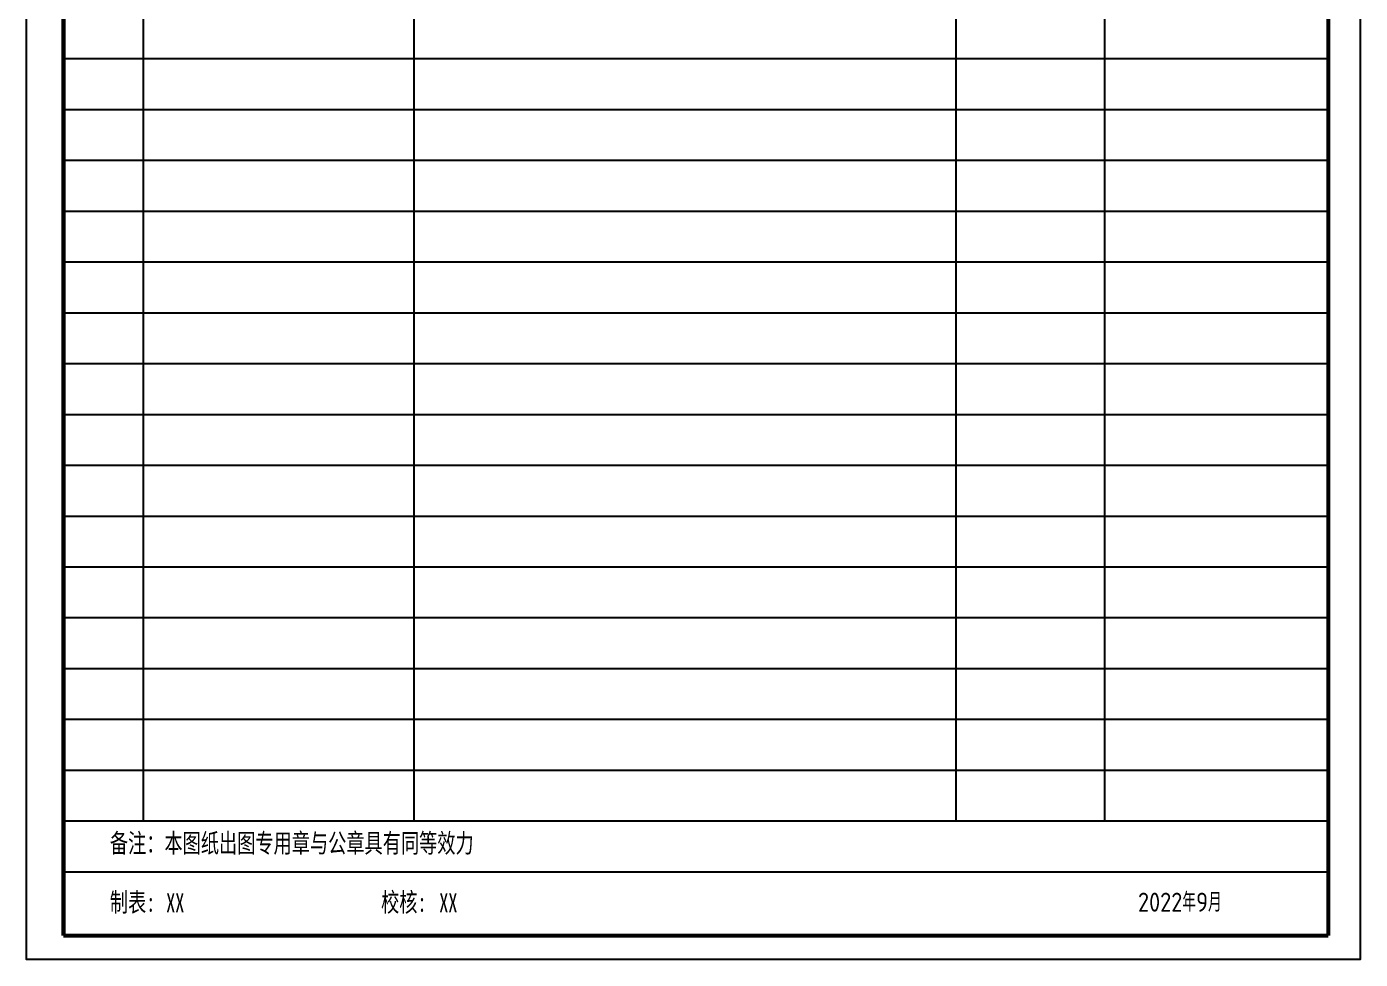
# Model space of a CAD drawing. Extents: x -695846 to 822170, y -413475 to 397179.
# Drawn here: x -535780 to -514780, y -271145 to -256463 of the extents above; entities that cross this region are included whole.
import ezdxf

# ---------------------------------------------------------------- set-up
doc = ezdxf.new("R2010")
doc.units = 0
doc.header["$LTSCALE"] = 1000
doc.header["$MEASUREMENT"] = 0
doc.layers.add('图框', color=2, linetype='Continuous')
doc.styles.add('HZFS', font='', dxfattribs={"width": 0.72})
doc.styles.get("Standard").update_dxf_attribs({"font": 'gbenor.shx', "bigfont": 'gbcbig.shx'})
doc.styles.get('HZFS').set_extended_font_data('STFangsong')

msp = doc.modelspace()

# ---------------------------------------------------------------- linework, layer by layer
at = {"layer": '图框'}
for p, q in [((-529683, -242007, -5024), (-529683, -268966, -5024)), ((-518802, -268966, -5024), (-518802, -242938, -5024)), ((-533944, -245566, -5024), (-533944, -268966, -5024)), ((-521150, -245555, -5024), (-521150, -268966, -5024)), ((-535200, -256966, -5024), (-515283, -256966, -5024)), ((-535200, -257766, -5024), (-515283, -257766, -5024)), ((-535200, -257766, -5024), (-515283, -257766, -5024)), ((-535200, -258566, -5024), (-515283, -258566, -5024)), ((-535200, -258566, -5024), (-515283, -258566, -5024)), ((-535200, -259366, -5024), (-515283, -259366, -5024)), ((-535200, -260166, -5024), (-515283, -260166, -5024)), ((-535200, -260166, -5024), (-515283, -260166, -5024)), ((-535200, -260966, -5024), (-515283, -260966, -5024)), ((-535200, -261766, -5024), (-515283, -261766, -5024)), ((-535200, -262566, -5024), (-515283, -262566, -5024)), ((-535200, -263366, -5024), (-515283, -263366, -5024)), ((-535200, -264166, -5024), (-515283, -264166, -5024)), ((-535200, -264966, -5024), (-515283, -264966, -5024)), ((-535200, -264966, -5024), (-515283, -264966, -5024)), ((-535200, -264966, -5024), (-515283, -264966, -5024)), ((-535200, -265766, -5024), (-515283, -265766, -5024)), ((-535200, -266566, -5024), (-515283, -266566, -5024)), ((-535200, -267366, -5024), (-515283, -267366, -5024)), ((-535200, -268166, -5024), (-515283, -268166, -5024)), ((-535200, -268166, -5024), (-515283, -268166, -5024)), ((-535200, -268166, -5024), (-515283, -268166, -5024)), ((-535200, -268966, -5024), (-515283, -268966, -5024)), ((-535200, -268966, -5024), (-515283, -268966, -5024)), ((-535200, -268966, -5024), (-515283, -268966, -5024)), ((-535200, -269766, -5024), (-515283, -269766, -5024))]:
    msp.add_line(p, q, dxfattribs=at)
msp.add_lwpolyline([(-535780, -241444), (-514780, -241444), (-514780, -271145), (-535780, -271145)], close=True, dxfattribs=at)
at = {"layer": '图框', "const_width": 64.4, "elevation": -5024}
for points in [[(-535200, -242007), (-535200, -270773)], [(-515283, -242007), (-515283, -270773)], [(-515283, -270773), (-535200, -270773)]]:
    msp.add_lwpolyline(points, dxfattribs=at)

# ---------------------------------------------------------------- texts
at = {"layer": '图框', "style": 'HZFS', "width": 0.7}
for s, p in [('备注：本图纸出图专用章与公章具有同等效力', (-534470, -269465, -5024)), ('制表:', (-534470, -270395, -5024)), ('校核:', (-530199, -270395, -5024)), ('XX', (-533583, -270406, -5024)), ('XX', (-529283, -270406, -5024))]:
    msp.add_text(s, height=300, dxfattribs=at).set_placement(p)
at = {"layer": '图框'}
msp.add_text('2022年9月', height=300, dxfattribs=at).set_placement((-518281, -270395, -5024))

doc.saveas('drawing.dxf')
